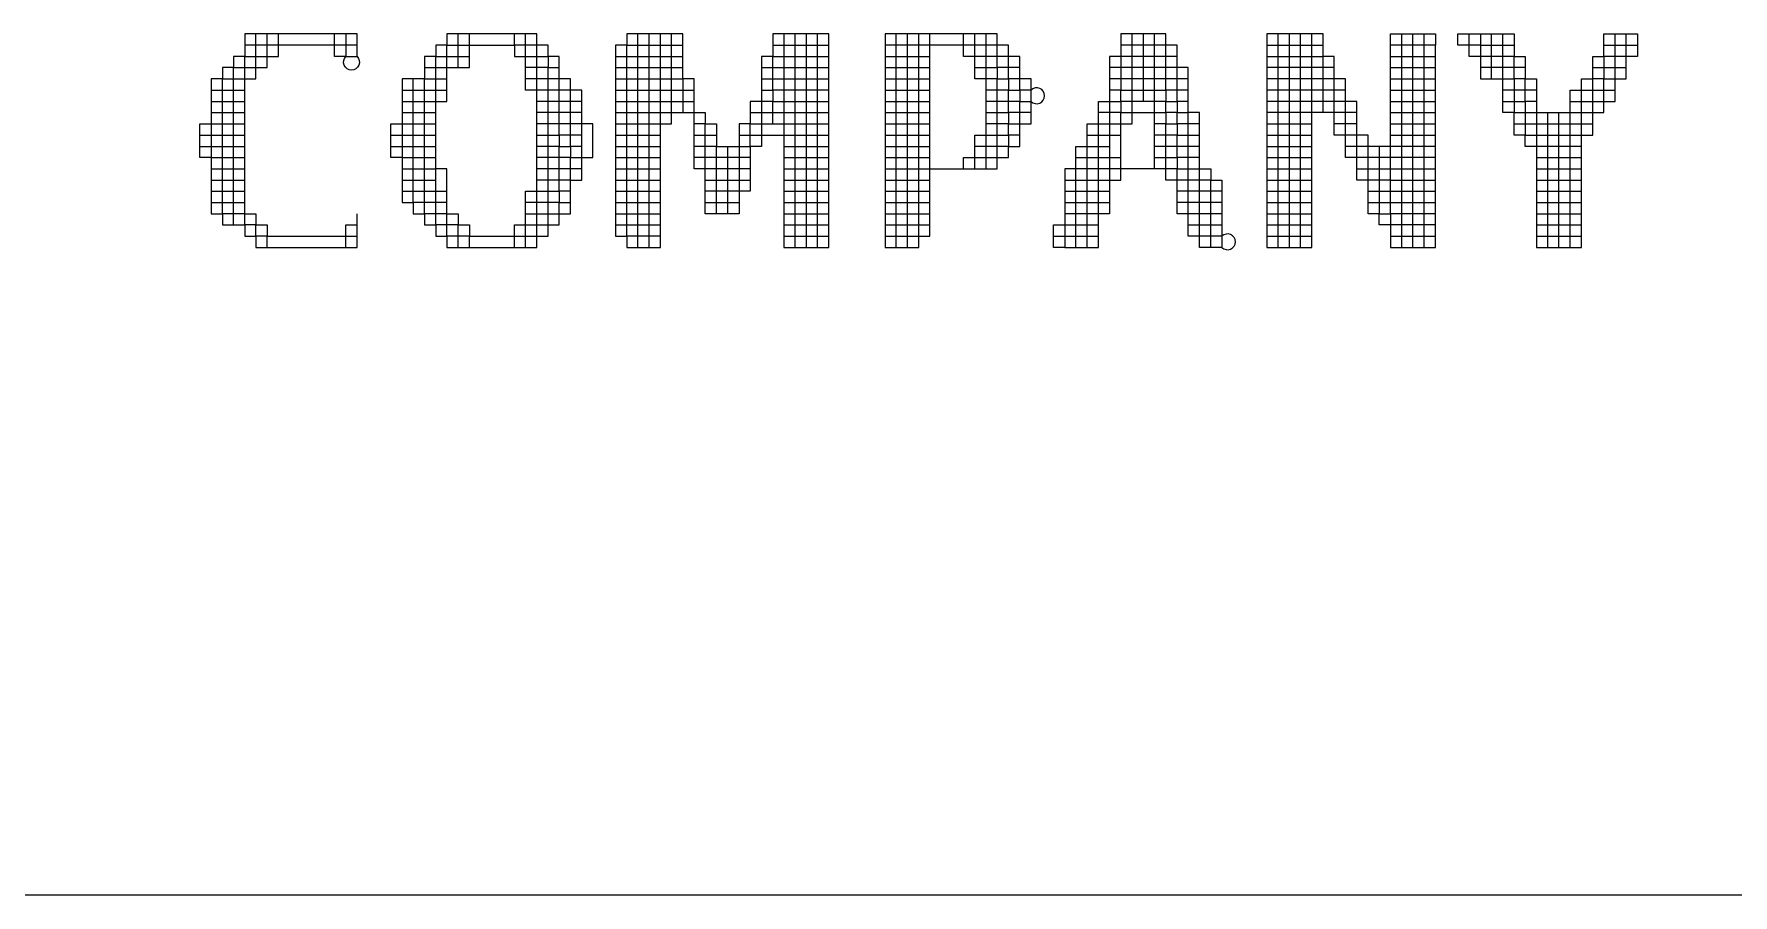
# Model space of a CAD drawing. Header units: millimetres. Extents: x 0 to 841, y 0 to 594.
# Drawn here: x 759.83 to 778.54, y 99.77 to 109.25 of the extents above; entities that cross this region are included whole.
import ezdxf
from ezdxf.enums import TextEntityAlignment as Align

# ---------------------------------------------------------------- set-up
doc = ezdxf.new("R2010")
doc.units = ezdxf.units.MM
doc.layers.add('GPDRAW', color=1, linetype='Continuous')
doc.layers.add('TEXT', color=255, linetype='Continuous')
doc.styles.add('ECL', font='', dxfattribs={"width": 0.7, "height": 3})
doc.styles.get('ECL').set_extended_font_data('FangSong_GB2312')

# ---------------------------------------------------------------- blocks, each defined once
blk = doc.blocks.new('*U21')
at = {"color": 251, "linetype": 'Continuous'}
for points in [[(-7.986, 1.9), (-7.986, 1.752), (-7.986, 1.603), (-7.837, 1.603), (-7.837, 1.752), (-7.837, 1.9), (-9.322, 1.9), (-9.322, 1.752), (-9.322, 1.603), (-9.471, 1.603), (-9.471, 1.455), (-9.619, 1.455), (-9.619, 1.306), (-9.768, 1.306), (-9.768, 1.158), (-9.768, 1.009), (-9.768, 0.861), (-9.768, 0.712), (-9.768, 0.564), (-9.768, 0.415), (-9.768, 0.267), (-9.768, 0.118), (-9.768, -0.03), (-9.768, -0.179), (-9.768, -0.327), (-9.768, -0.476), (-9.619, -0.476), (-9.619, -0.624), (-9.471, -0.624), (-9.322, -0.624), (-9.322, -0.773), (-9.174, -0.773), (-9.174, -0.921), (-9.025, -0.921), (-8.877, -0.921), (-8.728, -0.921), (-8.58, -0.921), (-8.431, -0.921), (-8.283, -0.921), (-8.134, -0.921), (-7.986, -0.921), (-7.986, -0.773), (-7.837, -0.773)], [(-1.6, 1.158), (-1.749, 1.158), (-1.897, 1.158), (-2.046, 1.158), (-2.194, 1.158), (-2.343, 1.158), (-2.343, 1.009), (-2.491, 1.009), (-2.64, 1.009), (-2.64, 0.861), (-2.64, 0.712), (-2.788, 0.712), (-2.788, 0.564), (-2.788, 0.415), (-2.788, 0.267), (-2.788, 0.118), (-2.788, -0.03), (-2.788, -0.179), (-2.788, -0.327), (-2.788, -0.476), (-2.937, -0.476), (-3.085, -0.476), (-3.234, -0.476), (-3.234, -0.327), (-3.234, -0.179), (-3.234, -0.03), (-3.234, 0.118), (-3.382, 0.118), (-3.382, 0.267), (-3.382, 0.415), (-3.382, 0.564), (-3.382, 0.712), (-3.382, 0.861), (-3.382, 1.009), (-3.382, 1.158), (-3.382, 1.306), (-3.531, 1.306), (-3.531, 1.455), (-3.531, 1.603), (-3.531, 1.752), (-3.531, 1.9), (-4.273, 1.9), (-4.273, 1.752), (-4.422, 1.752), (-4.422, 1.603), (-4.422, 1.455), (-4.422, 1.306), (-4.422, 1.158), (-4.422, 1.009), (-4.422, 0.861), (-4.422, 0.712), (-4.422, 0.564), (-4.422, 0.415), (-4.422, 0.267), (-4.422, 0.118), (-4.422, -0.03), (-4.422, -0.179), (-4.422, -0.327), (-4.422, -0.476), (-4.422, -0.624), (-4.422, -0.773), (-4.273, -0.773), (-4.273, -0.921), (-4.125, -0.921), (-3.976, -0.921), (-3.828, -0.921), (-3.828, -0.773), (-3.828, -0.624), (-3.828, -0.476), (-3.828, -0.327), (-3.828, -0.179), (-3.828, -0.03), (-3.828, 0.118), (-3.828, 0.267), (-3.828, 0.415), (-3.828, 0.564), (-3.828, 0.712), (-3.828, 0.861), (-3.828, 1.009), (-3.828, 1.158), (-3.828, 1.306), (-3.828, 1.455), (-3.828, 1.603), (-3.828, 1.752), (-3.828, 1.9)], [(0.182, 0.118), (0.182, 0.267), (0.33, 0.267), (0.479, 0.267), (0.627, 0.267), (0.627, 0.415), (0.627, 0.564), (0.627, 0.712), (0.627, 0.861), (0.627, 1.009), (0.627, 1.158), (0.627, 1.306), (0.479, 1.306), (0.33, 1.306), (0.33, 1.455), (0.33, 1.603), (0.33, 1.752), (0.33, 1.9)], [(0.479, 0.118), (0.479, 0.267), (0.479, 0.415), (0.479, 0.564), (0.479, 0.712), (0.479, 0.861), (0.479, 1.009), (0.479, 1.158), (0.479, 1.306), (0.479, 1.455), (0.479, 1.603), (0.479, 1.752), (0.479, 1.9)], [(8.349, 0.415), (8.201, 0.415), (8.052, 0.415), (7.904, 0.415), (7.755, 0.415), (7.607, 0.415), (7.607, 0.564), (7.458, 0.564), (7.458, 0.712), (7.458, 0.861), (7.31, 0.861), (7.31, 1.009), (7.31, 1.158), (7.31, 1.306), (7.31, 1.455), (7.31, 1.603), (7.31, 1.752), (7.31, 1.9)], [(1.518, -0.921), (1.37, -0.921), (1.37, -0.773), (1.37, -0.624), (1.518, -0.624), (1.667, -0.624), (1.815, -0.624), (1.964, -0.624)]]:
    blk.add_lwpolyline(points, dxfattribs=at)
at = {"color": 159, "linetype": 'Continuous'}
for points in [[(-9.322, -0.476), (-9.471, -0.476), (-9.619, -0.476), (-9.619, -0.327), (-9.619, -0.179), (-9.619, -0.03), (-9.619, 0.118), (-9.619, 0.267), (-9.619, 0.415), (-9.619, 0.564), (-9.619, 0.712), (-9.619, 0.861), (-9.619, 1.009), (-9.619, 1.158), (-9.619, 1.306), (-9.471, 1.306), (-9.471, 1.455), (-9.322, 1.455), (-9.322, 1.603), (-9.174, 1.603), (-9.025, 1.603), (-9.025, 1.752), (-9.025, 1.9)], [(-2.343, 1.752), (-2.194, 1.752), (-2.046, 1.752), (-1.897, 1.752), (-1.749, 1.752), (-1.6, 1.752)]]:
    blk.add_lwpolyline(points, dxfattribs=at)
at = {"color": 157, "linetype": 'Continuous'}
for points in [[(-9.471, -0.624), (-9.471, -0.476), (-9.471, -0.327), (-9.471, -0.179), (-9.471, -0.03), (-9.471, 0.118), (-9.471, 0.267), (-9.471, 0.415), (-9.471, 0.564), (-9.471, 0.712), (-9.471, 0.861), (-9.471, 1.009), (-9.471, 1.158), (-9.471, 1.306), (-9.322, 1.306), (-9.174, 1.306), (-9.174, 1.455), (-9.025, 1.455), (-9.025, 1.603), (-8.877, 1.603), (-8.877, 1.752), (-8.877, 1.9)], [(-3.828, -0.773), (-3.976, -0.773), (-4.125, -0.773), (-4.273, -0.773), (-4.273, -0.624), (-4.273, -0.476), (-4.273, -0.327), (-4.273, -0.179), (-4.273, -0.03), (-4.273, 0.118), (-4.273, 0.267), (-4.273, 0.415), (-4.273, 0.564), (-4.273, 0.712), (-4.125, 0.712), (-3.976, 0.712), (-3.828, 0.712), (-3.679, 0.712), (-3.679, 0.861), (-3.679, 1.009), (-3.679, 1.158), (-3.679, 1.306), (-3.679, 1.455), (-3.679, 1.603), (-3.679, 1.752), (-3.679, 1.9)], [(4.785, 1.009), (4.785, 1.158), (4.785, 1.306), (4.785, 1.455), (4.785, 1.603), (4.785, 1.752), (4.785, 1.9)], [(3.152, 1.306), (3.003, 1.306), (3.003, 1.455), (2.855, 1.455), (2.855, 1.603), (2.706, 1.603), (2.558, 1.603), (2.409, 1.603), (2.261, 1.603), (2.261, 1.455), (2.112, 1.455)], [(-9.768, 0.712), (-9.619, 0.712), (-9.471, 0.712), (-9.322, 0.712)], [(-7.243, 0.861), (-7.095, 0.861), (-6.946, 0.861), (-6.798, 0.861)], [(-7.243, 0.712), (-7.095, 0.712), (-6.946, 0.712), (-6.798, 0.712)], [(-4.867, 0.415), (-5.016, 0.415), (-5.016, 0.564), (-5.164, 0.564), (-5.164, 0.712), (-5.313, 0.712), (-5.461, 0.712)], [(-0.858, 0.861), (-0.709, 0.861), (-0.561, 0.861), (-0.412, 0.861), (-0.264, 0.861)], [(3.449, -0.921), (3.449, -0.773), (3.3, -0.773), (3.3, -0.624), (3.3, -0.476), (3.3, -0.327), (3.3, -0.179), (3.3, -0.03), (3.3, 0.118), (3.3, 0.267), (3.3, 0.415), (3.3, 0.564), (3.3, 0.712), (3.3, 0.861), (3.152, 0.861)], [(-0.858, 0.564), (-0.709, 0.564), (-0.561, 0.564), (-0.412, 0.564), (-0.264, 0.564)], [(0.33, 0.118), (0.33, 0.267), (0.33, 0.415), (0.33, 0.564), (0.479, 0.564), (0.627, 0.564), (0.776, 0.564), (0.776, 0.415), (0.627, 0.415), (0.479, 0.415), (0.33, 0.415)], [(-9.768, 0.267), (-9.619, 0.267), (-9.471, 0.267), (-9.322, 0.267)], [(-7.243, 0.267), (-7.095, 0.267), (-6.946, 0.267), (-6.798, 0.267)], [(-4.867, 0.118), (-5.016, 0.118), (-5.016, 0.267), (-5.164, 0.267), (-5.164, 0.415), (-5.313, 0.415), (-5.461, 0.415)], [(-2.64, 0.267), (-2.788, 0.267), (-2.937, 0.267), (-3.085, 0.267), (-3.085, 0.415), (-3.234, 0.415), (-3.382, 0.415)], [(3.597, -0.179), (3.449, -0.179), (3.449, -0.03), (3.3, -0.03), (3.152, -0.03), (3.003, -0.03), (3.003, 0.118), (2.855, 0.118), (2.706, 0.118), (2.261, 0.118), (2.112, 0.118), (1.964, 0.118), (1.815, 0.118), (1.667, 0.118), (1.518, 0.118), (1.518, -0.03), (1.518, -0.179), (1.518, -0.327), (1.518, -0.476), (1.518, -0.624), (1.518, -0.773), (1.518, -0.921), (1.667, -0.921), (1.815, -0.921), (1.964, -0.921), (1.964, -0.773), (1.964, -0.624), (1.964, -0.476), (1.964, -0.327), (1.964, -0.179), (1.964, -0.03), (1.964, 0.118), (1.964, 0.267), (1.964, 0.415), (2.112, 0.415)], [(-9.768, 0.118), (-9.619, 0.118), (-9.471, 0.118), (-9.322, 0.118)], [(-7.243, 0.118), (-7.095, 0.118), (-6.946, 0.118), (-6.798, 0.118)], [(5.379, 0.118), (5.528, 0.118), (5.676, 0.118), (5.825, 0.118), (5.973, 0.118), (6.122, 0.118), (6.27, 0.118), (6.419, 0.118)], [(7.755, -0.476), (7.904, -0.476), (8.052, -0.476), (8.201, -0.476), (8.349, -0.476)], [(7.755, -0.624), (7.904, -0.624), (8.052, -0.624), (8.201, -0.624), (8.349, -0.624)]]:
    blk.add_lwpolyline(points, dxfattribs=at)
at = {"color": 165, "linetype": 'Continuous'}
for points in [[(-9.025, -0.921), (-9.025, -0.773), (-9.174, -0.773), (-9.174, -0.624), (-9.322, -0.624), (-9.322, -0.476), (-9.322, -0.327), (-9.322, -0.179), (-9.322, -0.03), (-9.322, 0.118), (-9.322, 0.267), (-9.322, 0.415), (-9.322, 0.564), (-9.322, 0.712), (-9.322, 0.861), (-9.322, 1.009), (-9.322, 1.158), (-9.322, 1.306), (-9.322, 1.455), (-9.174, 1.455), (-9.174, 1.603), (-9.174, 1.752), (-9.174, 1.9)], [(-6.501, 1.455), (-6.501, 1.603), (-6.501, 1.752), (-6.501, 1.9)], [(-2.194, 1.9), (-2.194, 1.752), (-2.194, 1.603), (-2.194, 1.455), (-2.194, 1.306), (-2.194, 1.158), (-2.194, 1.009), (-2.194, 0.861), (-2.194, 0.712), (-2.194, 0.564), (-2.194, 0.415), (-2.194, 0.267), (-2.194, 0.118), (-2.194, -0.03), (-2.194, -0.179), (-2.194, -0.327), (-2.194, -0.476), (-2.194, -0.624), (-2.194, -0.773), (-2.194, -0.921), (-2.046, -0.921), (-1.897, -0.921), (-1.749, -0.921), (-1.6, -0.921), (-1.6, -0.773), (-1.6, -0.624), (-1.6, -0.476), (-1.6, -0.327), (-1.6, -0.179), (-1.6, -0.03), (-1.6, 0.118), (-1.6, 0.267), (-1.6, 0.415), (-1.6, 0.564), (-1.6, 0.712), (-1.6, 0.861), (-1.6, 1.009), (-1.6, 1.158), (-1.6, 1.306), (-1.6, 1.455), (-1.6, 1.603), (-1.6, 1.752), (-1.6, 1.9), (-2.343, 1.9), (-2.343, 1.752), (-2.343, 1.603), (-2.491, 1.603), (-2.491, 1.455), (-2.491, 1.306), (-2.491, 1.158), (-2.491, 1.009), (-2.491, 0.861), (-2.491, 0.712), (-2.491, 0.564), (-2.491, 0.415), (-2.64, 0.415), (-2.64, 0.267), (-2.64, 0.118), (-2.64, -0.03), (-2.64, -0.179), (-2.788, -0.179), (-2.937, -0.179), (-3.085, -0.179), (-3.234, -0.179)], [(0.33, 1.455), (0.479, 1.455), (0.627, 1.455), (0.627, 1.306), (0.776, 1.306), (0.776, 1.158), (0.924, 1.158), (0.924, 1.009), (1.073, 1.009), (1.073, 1.158), (1.073, 1.306), (0.924, 1.306), (0.924, 1.455), (0.924, 1.603), (0.776, 1.603), (0.776, 1.752), (0.627, 1.752), (0.627, 1.9), (-0.858, 1.9), (-0.858, 1.752), (-0.858, 1.603), (-0.858, 1.455), (-0.858, 1.306), (-0.858, 1.158), (-0.858, 1.009), (-0.858, 0.861), (-0.858, 0.712), (-0.858, 0.564), (-0.858, 0.415), (-0.858, 0.267), (-0.858, 0.118), (-0.858, -0.03), (-0.858, -0.179), (-0.858, -0.327), (-0.858, -0.476), (-0.858, -0.624), (-0.858, -0.773), (-0.858, -0.921), (-0.709, -0.921), (-0.561, -0.921), (-0.412, -0.921), (-0.412, -0.773), (-0.264, -0.773), (-0.264, -0.624), (-0.264, -0.476), (-0.264, -0.327), (-0.264, -0.179), (-0.264, -0.03), (-0.264, 0.118), (-0.264, 0.267), (-0.264, 0.415), (-0.264, 0.564), (-0.264, 0.712), (-0.264, 0.861), (-0.264, 1.009), (-0.264, 1.158), (-0.264, 1.306), (-0.264, 1.455), (-0.264, 1.603), (-0.264, 1.752), (-0.264, 1.9)], [(6.419, -0.476), (6.27, -0.476), (6.122, -0.476), (5.973, -0.476), (5.825, -0.476), (5.825, -0.327), (5.825, -0.179), (5.825, -0.03), (5.676, -0.03), (5.528, -0.03), (5.528, 0.118), (5.528, 0.267), (5.379, 0.267), (5.231, 0.267), (5.231, 0.415), (5.231, 0.564), (5.231, 0.712), (5.231, 0.861), (5.231, 1.009), (5.231, 1.158), (5.231, 1.306), (5.082, 1.306), (5.082, 1.455), (4.934, 1.455), (4.934, 1.603), (4.934, 1.752), (4.934, 1.9), (4.191, 1.9), (4.191, 1.752), (4.191, 1.603), (4.191, 1.455), (4.191, 1.306), (4.191, 1.158), (4.191, 1.009), (4.191, 0.861), (4.191, 0.712), (4.191, 0.564), (4.191, 0.415), (4.191, 0.267), (4.191, 0.118), (4.191, -0.03), (4.191, -0.179), (4.191, -0.327), (4.191, -0.476), (4.191, -0.624), (4.191, -0.773), (4.191, -0.921), (4.34, -0.921), (4.488, -0.921), (4.637, -0.921), (4.785, -0.921), (4.785, -0.773), (4.785, -0.624), (4.785, -0.476), (4.785, -0.327), (4.785, -0.179), (4.785, -0.03), (4.785, 0.118), (4.785, 0.267), (4.785, 0.415), (4.785, 0.564), (4.785, 0.712), (4.785, 0.861), (4.785, 1.009)], [(7.013, 1.752), (6.864, 1.752), (6.716, 1.752), (6.716, 1.9), (7.458, 1.9), (7.458, 1.752), (7.458, 1.603), (7.607, 1.603), (7.607, 1.455), (7.607, 1.306), (7.755, 1.306), (7.755, 1.158), (7.755, 1.009), (7.755, 0.861), (7.755, 0.712), (7.755, 0.564), (7.755, 0.415), (7.755, 0.267), (7.755, 0.118), (7.755, -0.03), (7.755, -0.179), (7.755, -0.327), (7.755, -0.476), (7.755, -0.624), (7.755, -0.773), (7.755, -0.921), (7.904, -0.921), (8.052, -0.921), (8.201, -0.921), (8.349, -0.921), (8.349, -0.773), (8.349, -0.624), (8.349, -0.476), (8.349, -0.327), (8.349, -0.179), (8.349, -0.03), (8.349, 0.118), (8.349, 0.267), (8.349, 0.415), (8.349, 0.564), (8.349, 0.712), (8.349, 0.861), (8.349, 1.009), (8.349, 1.158), (8.498, 1.158), (8.498, 1.306), (8.498, 1.455), (8.646, 1.455), (8.646, 1.306), (8.795, 1.306), (8.943, 1.306), (8.943, 1.455), (8.943, 1.603), (8.943, 1.752), (8.943, 1.9)], [(4.934, 0.861), (4.934, 1.009), (4.785, 1.009), (4.637, 1.009), (4.488, 1.009), (4.34, 1.009), (4.191, 1.009)], [(-4.422, 0.712), (-4.273, 0.712), (-4.273, 0.861), (-4.125, 0.861), (-3.976, 0.861), (-3.828, 0.861), (-3.679, 0.861), (-3.531, 0.861), (-3.382, 0.861), (-3.234, 0.861), (-3.234, 0.712), (-3.085, 0.712), (-3.085, 0.564), (-3.085, 0.415), (-2.788, 0.415), (-2.64, 0.415), (-2.64, 0.564), (-2.491, 0.564), (-2.343, 0.564), (-2.194, 0.564), (-2.046, 0.564), (-1.897, 0.564), (-1.749, 0.564), (-1.6, 0.564)], [(-2.788, 0.564), (-2.64, 0.564), (-2.64, 0.712), (-2.491, 0.712), (-2.343, 0.712), (-2.343, 0.861), (-2.194, 0.861), (-2.046, 0.861), (-1.897, 0.861), (-1.749, 0.861), (-1.6, 0.861)], [(-3.382, 0.564), (-3.234, 0.564), (-3.085, 0.564)], [(6.419, 0.267), (6.27, 0.267), (6.122, 0.267), (5.973, 0.267), (5.825, 0.267), (5.676, 0.267), (5.528, 0.267), (5.528, 0.415), (5.379, 0.415), (5.231, 0.415)]]:
    blk.add_lwpolyline(points, dxfattribs=at)
at = {"color": 147, "linetype": 'Continuous'}
for points in [[(-7.837, 1.752), (-7.986, 1.752), (-8.134, 1.752), (-8.134, 1.9)], [(2.706, 0.118), (2.706, 0.267), (2.706, 0.415), (2.706, 0.564), (2.706, 0.712), (2.706, 0.861), (2.706, 1.009), (2.706, 1.158), (2.706, 1.306), (2.706, 1.455), (2.706, 1.603), (2.706, 1.752), (2.706, 1.9)], [(-9.916, 0.564), (-9.768, 0.564), (-9.619, 0.564), (-9.471, 0.564), (-9.322, 0.564)], [(-7.392, 0.564), (-7.243, 0.564), (-7.095, 0.564), (-6.946, 0.564), (-6.798, 0.564)], [(-9.916, 0.415), (-9.768, 0.415), (-9.619, 0.415), (-9.471, 0.415), (-9.322, 0.415)], [(-7.392, 0.415), (-7.243, 0.415), (-7.095, 0.415), (-6.946, 0.415), (-6.798, 0.415)], [(4.191, -0.773), (4.34, -0.773), (4.488, -0.773), (4.637, -0.773), (4.785, -0.773)]]:
    blk.add_lwpolyline(points, dxfattribs=at)
at = {"color": 175, "linetype": 'Continuous'}
for points in [[(-5.461, 0.564), (-5.313, 0.564), (-5.164, 0.564), (-5.164, 0.415), (-5.016, 0.415), (-5.016, 0.267), (-4.867, 0.267), (-4.867, 0.415), (-4.867, 0.564), (-4.867, 0.712), (-4.867, 0.861), (-4.867, 1.009), (-4.867, 1.158), (-5.016, 1.158), (-5.016, 1.306), (-5.164, 1.306), (-5.164, 1.455), (-5.164, 1.603), (-5.313, 1.603), (-5.313, 1.752), (-5.461, 1.752), (-5.461, 1.9), (-6.649, 1.9), (-6.649, 1.752), (-6.798, 1.752), (-6.798, 1.603), (-6.946, 1.603), (-6.946, 1.455), (-6.946, 1.306), (-7.243, 1.306), (-7.243, 1.158), (-7.243, 1.009), (-7.243, 0.861), (-7.243, 0.712), (-7.243, 0.564), (-7.243, 0.415), (-7.243, 0.267), (-7.243, 0.118), (-7.243, -0.03), (-7.243, -0.179), (-7.243, -0.327), (-7.095, -0.327), (-7.095, -0.476), (-6.946, -0.476), (-6.946, -0.624), (-6.798, -0.624), (-6.798, -0.773), (-6.649, -0.773), (-6.649, -0.921), (-6.501, -0.921), (-6.352, -0.921), (-6.204, -0.921), (-6.055, -0.921), (-5.907, -0.921), (-5.758, -0.921), (-5.61, -0.921), (-5.461, -0.921), (-5.461, -0.773), (-5.313, -0.773), (-5.313, -0.624), (-5.164, -0.624), (-5.164, -0.476), (-5.016, -0.476), (-5.016, -0.327), (-5.016, -0.179), (-5.016, -0.03), (-5.016, 0.118), (-5.164, 0.118), (-5.164, 0.267), (-5.313, 0.267), (-5.461, 0.267)], [(3.597, -0.921), (3.449, -0.921), (3.3, -0.921), (3.3, -0.773), (3.152, -0.773), (3.152, -0.624), (3.152, -0.476), (3.152, -0.327), (3.152, -0.179), (3.152, -0.03), (3.152, 0.118), (3.152, 0.267), (3.152, 0.415), (3.152, 0.564), (3.152, 0.712), (3.152, 0.861), (3.152, 1.009), (3.152, 1.158), (3.152, 1.306), (3.152, 1.455), (3.003, 1.455), (3.003, 1.603), (3.003, 1.752), (2.855, 1.752), (2.855, 1.9), (2.261, 1.9), (2.261, 1.752), (2.261, 1.603), (2.112, 1.603), (2.112, 1.455), (2.112, 1.306), (2.112, 1.158), (2.112, 1.009), (2.112, 0.861), (2.112, 0.712), (2.112, 0.564), (2.112, 0.415), (2.112, 0.267), (2.112, 0.118), (2.112, -0.03), (2.112, -0.179), (2.112, -0.327), (2.112, -0.476), (1.964, -0.476), (1.815, -0.476), (1.667, -0.476), (1.518, -0.476)], [(7.31, 1.009), (7.458, 1.009), (7.607, 1.009), (7.607, 0.861), (7.755, 0.861), (8.201, 0.861), (8.349, 0.861), (8.498, 0.861), (8.646, 0.861), (8.646, 1.009), (8.795, 1.009), (8.795, 1.158), (8.795, 1.306), (8.795, 1.455), (8.795, 1.603), (8.795, 1.752), (8.795, 1.9)], [(8.498, 1.455), (8.498, 1.603), (8.646, 1.603), (8.646, 1.752), (8.646, 1.9), (9.092, 1.9), (9.092, 1.752), (9.092, 1.603), (8.943, 1.603), (8.795, 1.603), (8.646, 1.603), (8.646, 1.455), (8.795, 1.455), (8.943, 1.455)], [(5.676, 0.415), (5.676, 0.267), (5.676, 0.118), (5.676, -0.03), (5.676, -0.179), (5.676, -0.327), (5.676, -0.476), (5.825, -0.476), (5.825, -0.624), (5.825, -0.773), (5.825, -0.921), (5.973, -0.921), (6.122, -0.921), (6.27, -0.921), (6.419, -0.921), (6.419, -0.773), (6.419, -0.624), (6.419, -0.476), (6.419, -0.327), (6.419, -0.179), (6.419, -0.03), (6.419, 0.118), (6.419, 0.267), (6.419, 0.415), (6.419, 0.564), (6.419, 0.712), (6.419, 0.861), (6.419, 1.009), (6.419, 1.158), (6.419, 1.306), (6.419, 1.455), (6.419, 1.603), (6.419, 1.752), (6.27, 1.752), (6.122, 1.752), (5.973, 1.752), (5.825, 1.752)], [(-7.243, 1.009), (-7.095, 1.009), (-6.946, 1.009), (-6.798, 1.009), (-6.798, 1.158), (-6.649, 1.158)], [(5.379, 0.861), (5.231, 0.861), (5.082, 0.861), (5.082, 1.009), (4.934, 1.009), (4.934, 1.158), (4.785, 1.158), (4.637, 1.158), (4.488, 1.158), (4.34, 1.158), (4.191, 1.158)], [(8.201, -0.921), (8.201, -0.773), (8.201, -0.624), (8.201, -0.476), (8.201, -0.327), (8.201, -0.179), (8.201, -0.03), (8.201, 0.118), (8.201, 0.267), (8.201, 0.415), (8.201, 0.564), (8.201, 0.712), (8.201, 0.861), (8.201, 1.009), (8.201, 1.158), (8.349, 1.158), (8.349, 1.306), (8.498, 1.306)], [(-2.343, 0.712), (-2.194, 0.712), (-2.046, 0.712), (-1.897, 0.712), (-1.749, 0.712), (-1.6, 0.712)], [(1.815, 0.564), (1.964, 0.564), (1.964, 0.712), (2.112, 0.712), (2.261, 0.712), (2.409, 0.712), (2.409, 0.861), (2.558, 0.861), (2.706, 0.861), (2.855, 0.861), (2.855, 0.712), (3.003, 0.712), (3.003, 0.564), (3.152, 0.564), (3.3, 0.564)], [(4.191, 0.564), (4.34, 0.564), (4.488, 0.564), (4.637, 0.564), (4.785, 0.564)], [(1.667, 0.267), (1.815, 0.267), (1.964, 0.267), (2.112, 0.267), (2.261, 0.267)], [(4.191, 0.415), (4.34, 0.415), (4.488, 0.415), (4.637, 0.415), (4.785, 0.415)], [(4.191, 0.267), (4.34, 0.267), (4.488, 0.267), (4.637, 0.267), (4.785, 0.267)], [(4.191, 0.118), (4.34, 0.118), (4.488, 0.118), (4.637, 0.118), (4.785, 0.118)], [(-7.243, -0.179), (-7.095, -0.179), (-6.946, -0.179), (-6.798, -0.179), (-6.649, -0.179)], [(4.191, -0.03), (4.34, -0.03), (4.488, -0.03), (4.637, -0.03), (4.785, -0.03)], [(4.191, -0.179), (4.34, -0.179), (4.488, -0.179), (4.637, -0.179), (4.785, -0.179)], [(7.755, -0.179), (7.904, -0.179), (8.052, -0.179), (8.201, -0.179), (8.349, -0.179)], [(4.191, -0.327), (4.34, -0.327), (4.488, -0.327), (4.637, -0.327), (4.785, -0.327)], [(7.755, -0.327), (7.904, -0.327), (8.052, -0.327), (8.201, -0.327), (8.349, -0.327)], [(4.191, -0.476), (4.34, -0.476), (4.488, -0.476), (4.637, -0.476), (4.785, -0.476)], [(4.191, -0.624), (4.34, -0.624), (4.488, -0.624), (4.637, -0.624), (4.785, -0.624)]]:
    blk.add_lwpolyline(points, dxfattribs=at)
at = {"color": 167, "linetype": 'Continuous'}
for points in [[(-6.352, -0.921), (-6.352, -0.773), (-6.501, -0.773), (-6.501, -0.624), (-6.649, -0.624), (-6.798, -0.624), (-6.798, -0.476), (-6.946, -0.476), (-6.946, -0.327), (-6.946, -0.179), (-6.946, -0.03), (-6.946, 0.118), (-6.946, 0.267), (-6.946, 0.415), (-6.946, 0.564), (-6.946, 0.712), (-6.946, 0.861), (-6.946, 1.009), (-6.946, 1.158), (-6.798, 1.158), (-6.798, 1.306), (-6.649, 1.306), (-6.649, 1.455), (-6.501, 1.455), (-6.352, 1.455), (-6.352, 1.603), (-6.352, 1.752), (-6.352, 1.9)], [(0.924, 1.455), (0.776, 1.455), (0.776, 1.603), (0.627, 1.603), (0.627, 1.752), (0.479, 1.752), (0.33, 1.752), (0.182, 1.752), (0.182, 1.9)], [(2.558, 1.009), (2.558, 1.158), (2.558, 1.306), (2.558, 1.455), (2.558, 1.603), (2.558, 1.752), (2.558, 1.9)], [(7.013, 1.9), (7.013, 1.752), (7.013, 1.603), (7.013, 1.455), (7.013, 1.306), (7.161, 1.306), (7.31, 1.306), (7.458, 1.306), (7.458, 1.158), (7.458, 1.009), (7.458, 0.861), (7.607, 0.861), (7.607, 0.712), (7.607, 0.564), (7.755, 0.564), (7.904, 0.564), (8.052, 0.564), (8.201, 0.564), (8.349, 0.564), (8.498, 0.564), (8.498, 0.712), (8.498, 0.861), (8.498, 1.009), (8.646, 1.009), (8.646, 1.158), (8.646, 1.306), (8.498, 1.306)], [(-7.243, 1.158), (-7.095, 1.158), (-6.946, 1.158), (-6.946, 1.306), (-6.798, 1.306), (-6.798, 1.455), (-6.649, 1.455), (-6.649, 1.603), (-6.501, 1.603), (-6.352, 1.603)], [(-6.946, 1.455), (-6.798, 1.455), (-6.798, 1.603), (-6.649, 1.603), (-6.649, 1.752), (-6.501, 1.752), (-6.352, 1.752), (-6.204, 1.752), (-6.055, 1.752), (-5.907, 1.752), (-5.758, 1.752), (-5.758, 1.603), (-5.61, 1.603), (-5.461, 1.603), (-5.313, 1.603), (-5.313, 1.455), (-5.164, 1.455)], [(-2.491, 1.455), (-2.343, 1.455), (-2.343, 1.603), (-2.194, 1.603), (-2.046, 1.603), (-1.897, 1.603), (-1.749, 1.603), (-1.6, 1.603)], [(-0.858, 1.455), (-0.709, 1.455), (-0.561, 1.455), (-0.412, 1.455), (-0.264, 1.455)], [(5.231, 1.158), (5.082, 1.158), (5.082, 1.306), (4.934, 1.306), (4.934, 1.455), (4.785, 1.455), (4.637, 1.455), (4.488, 1.455), (4.34, 1.455), (4.191, 1.455)], [(-9.768, 1.158), (-9.619, 1.158), (-9.471, 1.158), (-9.322, 1.158)], [(-4.422, 1.158), (-4.273, 1.158), (-4.273, 1.306), (-4.125, 1.306), (-3.976, 1.306), (-3.828, 1.306), (-3.679, 1.306), (-3.531, 1.306), (-3.531, 1.158), (-3.382, 1.158)], [(-4.422, 1.009), (-4.273, 1.009), (-4.273, 1.158), (-4.125, 1.158), (-3.976, 1.158), (-3.828, 1.158), (-3.679, 1.158), (-3.531, 1.158), (-3.531, 1.009), (-3.382, 1.009)], [(-0.858, 1.306), (-0.709, 1.306), (-0.561, 1.306), (-0.412, 1.306), (-0.264, 1.306)], [(-0.858, 1.158), (-0.709, 1.158), (-0.561, 1.158), (-0.412, 1.158), (-0.264, 1.158)], [(1.073, 0.861), (0.924, 0.861), (0.924, 1.009), (0.776, 1.009), (0.776, 1.158), (0.627, 1.158), (0.479, 1.158)], [(8.201, 1.009), (8.349, 1.009), (8.498, 1.009), (8.498, 1.158), (8.646, 1.158), (8.795, 1.158)], [(-9.768, 1.009), (-9.619, 1.009), (-9.471, 1.009), (-9.322, 1.009)], [(-4.867, 0.712), (-5.016, 0.712), (-5.016, 0.861), (-5.164, 0.861), (-5.164, 1.009), (-5.313, 1.009), (-5.461, 1.009)], [(-2.64, 0.861), (-2.491, 0.861), (-2.343, 0.861), (-2.343, 1.009), (-2.194, 1.009), (-2.046, 1.009), (-1.897, 1.009), (-1.749, 1.009), (-1.6, 1.009)], [(-0.858, 1.009), (-0.709, 1.009), (-0.561, 1.009), (-0.412, 1.009), (-0.264, 1.009)], [(0.479, 0.861), (0.627, 0.861), (0.776, 0.861), (0.776, 0.712), (0.924, 0.712), (0.924, 0.861), (0.776, 0.861), (0.776, 1.009), (0.627, 1.009), (0.479, 1.009)], [(-9.768, 0.861), (-9.619, 0.861), (-9.471, 0.861), (-9.322, 0.861)], [(-4.867, 0.564), (-5.016, 0.564), (-5.016, 0.712), (-5.164, 0.712), (-5.164, 0.861), (-5.313, 0.861), (-5.461, 0.861)], [(-0.858, 0.712), (-0.709, 0.712), (-0.561, 0.712), (-0.412, 0.712), (-0.264, 0.712)], [(0.924, 0.564), (0.776, 0.564), (0.776, 0.712), (0.627, 0.712), (0.479, 0.712)], [(-0.858, 0.415), (-0.709, 0.415), (-0.561, 0.415), (-0.412, 0.415), (-0.264, 0.415)], [(-0.858, 0.267), (-0.709, 0.267), (-0.561, 0.267), (-0.412, 0.267), (-0.264, 0.267)], [(-5.016, -0.03), (-5.164, -0.03), (-5.164, 0.118), (-5.313, 0.118), (-5.461, 0.118)], [(-9.768, -0.03), (-9.619, -0.03), (-9.471, -0.03), (-9.322, -0.03)], [(-9.768, -0.179), (-9.619, -0.179), (-9.471, -0.179), (-9.322, -0.179)], [(-7.243, -0.03), (-7.095, -0.03), (-6.946, -0.03), (-6.798, -0.03)], [(-0.858, -0.03), (-0.709, -0.03), (-0.561, -0.03), (-0.412, -0.03), (-0.264, -0.03)], [(-0.858, -0.179), (-0.709, -0.179), (-0.561, -0.179), (-0.412, -0.179), (-0.264, -0.179)], [(1.518, -0.179), (1.667, -0.179), (1.815, -0.179), (1.964, -0.179), (2.112, -0.179)], [(3.597, -0.327), (3.449, -0.327), (3.449, -0.179), (3.3, -0.179), (3.152, -0.179), (3.003, -0.179)], [(-9.768, -0.327), (-9.619, -0.327), (-9.471, -0.327), (-9.322, -0.327)], [(-0.858, -0.327), (-0.709, -0.327), (-0.561, -0.327), (-0.412, -0.327), (-0.264, -0.327)], [(-0.858, -0.476), (-0.709, -0.476), (-0.561, -0.476), (-0.412, -0.476), (-0.264, -0.476)], [(-0.858, -0.624), (-0.709, -0.624), (-0.561, -0.624), (-0.412, -0.624), (-0.264, -0.624)], [(3.152, -0.624), (3.3, -0.624), (3.449, -0.624), (3.597, -0.624)], [(7.755, -0.773), (7.904, -0.773), (8.052, -0.773), (8.201, -0.773), (8.349, -0.773)]]:
    blk.add_lwpolyline(points, dxfattribs=at)
at = {"color": 252, "linetype": 'Continuous'}
for points in [[(-6.649, -0.476), (-6.501, -0.476), (-6.501, -0.624), (-6.352, -0.624), (-6.352, -0.773), (-5.758, -0.773), (-5.61, -0.773), (-5.461, -0.773), (-5.461, -0.624), (-5.461, -0.476), (-5.461, -0.327), (-5.461, -0.179), (-5.461, -0.03), (-5.461, 0.118), (-5.461, 0.267), (-5.461, 0.415), (-5.461, 0.564), (-5.461, 0.712), (-5.461, 0.861), (-5.461, 1.009), (-5.461, 1.158), (-5.61, 1.158), (-5.61, 1.306), (-5.61, 1.455), (-5.61, 1.603), (-5.61, 1.752), (-5.61, 1.9)], [(-7.986, -0.921), (-7.837, -0.921), (-7.837, -0.773), (-7.837, -0.624), (-7.837, -0.476)]]:
    blk.add_lwpolyline(points, dxfattribs=at)
at = {"color": 197, "linetype": 'Continuous'}
for points in [[(-5.61, -0.921), (-5.61, -0.773), (-5.61, -0.624), (-5.461, -0.624), (-5.313, -0.624), (-5.313, -0.476), (-5.313, -0.327), (-5.313, -0.179), (-5.313, -0.03), (-5.313, 0.118), (-5.313, 0.267), (-5.313, 0.415), (-5.313, 0.564), (-5.313, 0.712), (-5.313, 0.861), (-5.313, 1.009), (-5.313, 1.158), (-5.461, 1.158), (-5.461, 1.306), (-5.461, 1.455), (-5.461, 1.603), (-5.461, 1.752), (-5.61, 1.752), (-5.758, 1.752), (-5.758, 1.9)], [(-4.125, -0.921), (-4.125, -0.773), (-4.125, -0.624), (-4.125, -0.476), (-4.125, -0.327), (-4.125, -0.179), (-4.125, -0.03), (-4.125, 0.118), (-4.125, 0.267), (-4.125, 0.415), (-4.125, 0.564), (-4.125, 0.712), (-4.125, 0.861), (-4.125, 1.009), (-4.125, 1.158), (-4.125, 1.306), (-4.125, 1.455), (-4.125, 1.603), (-4.125, 1.752), (-4.125, 1.9)], [(-4.422, 1.603), (-4.273, 1.603), (-4.273, 1.752), (-4.125, 1.752), (-3.976, 1.752), (-3.828, 1.752), (-3.679, 1.752), (-3.531, 1.752)], [(-4.422, 1.455), (-4.273, 1.455), (-4.273, 1.603), (-4.125, 1.603), (-3.976, 1.603), (-3.828, 1.603), (-3.679, 1.603), (-3.531, 1.603)], [(-4.422, 1.306), (-4.273, 1.306), (-4.273, 1.455), (-4.125, 1.455), (-3.976, 1.455), (-3.828, 1.455), (-3.679, 1.455), (-3.531, 1.455)], [(-4.422, 0.861), (-4.273, 0.861), (-4.273, 1.009), (-4.125, 1.009), (-3.976, 1.009), (-3.828, 1.009), (-3.679, 1.009), (-3.531, 1.009), (-3.531, 0.861)], [(3.3, 0.267), (3.152, 0.267), (3.003, 0.267), (3.003, 0.415), (2.855, 0.415), (2.706, 0.415)]]:
    blk.add_lwpolyline(points, dxfattribs=at)
at = {"color": 166, "linetype": 'Continuous'}
for points in [[(-3.976, -0.921), (-3.976, -0.773), (-3.976, -0.624), (-3.976, -0.476), (-3.976, -0.327), (-3.976, -0.179), (-3.976, -0.03), (-3.976, 0.118), (-3.976, 0.267), (-3.976, 0.415), (-3.976, 0.564), (-3.976, 0.712), (-3.976, 0.861), (-3.976, 1.009), (-3.976, 1.158), (-3.976, 1.306), (-3.976, 1.455), (-3.976, 1.603), (-3.976, 1.752), (-3.976, 1.9)], [(-1.897, -0.921), (-1.897, -0.773), (-1.897, -0.624), (-1.897, -0.476), (-1.897, -0.327), (-1.897, -0.179), (-1.897, -0.03), (-1.897, 0.118), (-1.897, 0.267), (-1.897, 0.415), (-1.897, 0.564), (-1.897, 0.712), (-1.897, 0.861), (-1.897, 1.009), (-1.897, 1.158), (-1.897, 1.306), (-1.897, 1.455), (-1.897, 1.603), (-1.897, 1.752), (-1.897, 1.9)], [(-1.749, -0.921), (-1.749, -0.773), (-1.749, -0.624), (-1.749, -0.476), (-1.749, -0.327), (-1.749, -0.179), (-1.749, -0.03), (-1.749, 0.118), (-1.749, 0.267), (-1.749, 0.415), (-1.749, 0.564), (-1.749, 0.712), (-1.749, 0.861), (-1.749, 1.009), (-1.749, 1.158), (-1.749, 1.306), (-1.749, 1.455), (-1.749, 1.603), (-1.749, 1.752), (-1.749, 1.9)], [(-0.561, -0.921), (-0.561, -0.773), (-0.561, -0.624), (-0.561, -0.476), (-0.561, -0.327), (-0.561, -0.179), (-0.561, -0.03), (-0.561, 0.118), (-0.561, 0.267), (-0.561, 0.415), (-0.561, 0.564), (-0.561, 0.712), (-0.561, 0.861), (-0.561, 1.009), (-0.561, 1.158), (-0.561, 1.306), (-0.561, 1.455), (-0.561, 1.603), (-0.561, 1.752), (-0.561, 1.9)], [(6.27, -0.921), (6.27, -0.773), (6.27, -0.624), (6.27, -0.476), (6.27, -0.327), (6.27, -0.179), (6.27, -0.03), (6.27, 0.118), (6.27, 0.267), (6.27, 0.415), (6.27, 0.564), (6.27, 0.712), (6.27, 0.861), (6.27, 1.009), (6.27, 1.158), (6.27, 1.306), (6.27, 1.455), (6.27, 1.603), (6.27, 1.752), (6.27, 1.9)]]:
    blk.add_lwpolyline(points, dxfattribs=at)
at = {"color": 177, "linetype": 'Continuous'}
for points in [[(-2.046, -0.921), (-2.046, -0.773), (-2.046, -0.624), (-2.046, -0.476), (-2.046, -0.327), (-2.046, -0.179), (-2.046, -0.03), (-2.046, 0.118), (-2.046, 0.267), (-2.046, 0.415), (-2.046, 0.564), (-2.046, 0.712), (-2.046, 0.861), (-2.046, 1.009), (-2.046, 1.158), (-2.046, 1.306), (-2.046, 1.455), (-2.046, 1.603), (-2.046, 1.752), (-2.046, 1.9)], [(1.815, -0.921), (1.815, -0.773), (1.815, -0.624), (1.815, -0.476), (1.815, -0.327), (1.815, -0.179), (1.815, -0.03), (1.815, 0.118), (1.815, 0.267), (1.815, 0.415), (1.964, 0.415), (1.964, 0.564), (2.112, 0.564), (2.261, 0.564), (2.261, 0.712), (2.261, 0.861), (2.409, 0.861), (2.409, 1.009), (2.409, 1.158), (2.409, 1.306), (2.409, 1.455), (2.409, 1.603), (2.409, 1.752), (2.409, 1.9)], [(4.488, -0.921), (4.488, -0.773), (4.488, -0.624), (4.488, -0.476), (4.488, -0.327), (4.488, -0.179), (4.488, -0.03), (4.488, 0.118), (4.488, 0.267), (4.488, 0.415), (4.488, 0.564), (4.488, 0.712), (4.488, 0.861), (4.488, 1.009), (4.488, 1.158), (4.488, 1.306), (4.488, 1.455), (4.488, 1.603), (4.488, 1.752), (4.488, 1.9)], [(6.122, -0.921), (6.122, -0.773), (6.122, -0.624), (6.122, -0.476), (6.122, -0.327), (6.122, -0.179), (6.122, -0.03), (6.122, 0.118), (6.122, 0.267), (6.122, 0.415), (6.122, 0.564), (6.122, 0.712), (6.122, 0.861), (6.122, 1.009), (6.122, 1.158), (6.122, 1.306), (6.122, 1.455), (6.122, 1.603), (6.122, 1.752), (6.122, 1.9)], [(1.073, 1.158), (0.924, 1.158), (0.924, 1.306), (0.776, 1.306), (0.776, 1.455), (0.627, 1.455), (0.627, 1.603), (0.479, 1.603), (0.33, 1.603), (0.182, 1.603), (0.182, 1.752), (0.033, 1.752), (-0.115, 1.752), (-0.264, 1.752), (-0.412, 1.752), (-0.561, 1.752), (-0.709, 1.752), (-0.858, 1.752)], [(-0.858, 1.603), (-0.709, 1.603), (-0.561, 1.603), (-0.412, 1.603), (-0.264, 1.603)], [(3.003, 1.603), (2.855, 1.603), (2.855, 1.752), (2.706, 1.752), (2.558, 1.752), (2.409, 1.752), (2.261, 1.752)], [(4.191, 1.752), (4.34, 1.752), (4.488, 1.752), (4.637, 1.752), (4.785, 1.752), (4.934, 1.752)], [(4.191, 1.603), (4.34, 1.603), (4.488, 1.603), (4.637, 1.603), (4.785, 1.603), (4.934, 1.603)], [(7.013, 1.752), (7.161, 1.752), (7.31, 1.752), (7.458, 1.752)], [(8.646, 1.752), (8.795, 1.752), (8.943, 1.752), (9.092, 1.752)], [(-4.867, 1.009), (-5.016, 1.009), (-5.016, 1.158), (-5.164, 1.158), (-5.164, 1.306), (-5.313, 1.306), (-5.313, 1.455), (-5.461, 1.455), (-5.61, 1.455)], [(-2.491, 1.306), (-2.343, 1.306), (-2.343, 1.455), (-2.194, 1.455), (-2.046, 1.455), (-1.897, 1.455), (-1.749, 1.455), (-1.6, 1.455)], [(3.152, 1.158), (3.003, 1.158), (3.003, 1.306), (2.855, 1.306), (2.855, 1.455), (2.706, 1.455), (2.558, 1.455), (2.409, 1.455), (2.261, 1.455), (2.261, 1.306), (2.112, 1.306)], [(7.755, 1.158), (7.607, 1.158), (7.607, 1.306), (7.458, 1.306), (7.458, 1.455), (7.31, 1.455), (7.161, 1.455), (7.013, 1.455)], [(-4.867, 0.861), (-5.016, 0.861), (-5.016, 1.009), (-5.164, 1.009), (-5.164, 1.158), (-5.313, 1.158), (-5.313, 1.306), (-5.461, 1.306), (-5.61, 1.306)], [(5.231, 1.009), (5.082, 1.009), (5.082, 1.158), (4.934, 1.158), (4.934, 1.306), (4.785, 1.306), (4.637, 1.306), (4.488, 1.306), (4.34, 1.306), (4.191, 1.306)], [(3.3, 0.712), (3.152, 0.712), (3.003, 0.712), (3.003, 0.861), (2.855, 0.861), (2.855, 1.009), (2.706, 1.009), (2.558, 1.009), (2.409, 1.009), (2.261, 1.009), (2.261, 0.861), (2.112, 0.861), (1.964, 0.861)], [(-3.085, -0.476), (-3.085, -0.327), (-3.085, -0.179), (-3.085, -0.03), (-3.085, 0.118), (-3.234, 0.118), (-3.234, 0.267), (-3.234, 0.415), (-3.234, 0.564), (-3.234, 0.712), (-3.382, 0.712)], [(7.458, 0.712), (7.607, 0.712), (7.755, 0.712), (7.904, 0.712), (8.052, 0.712), (8.201, 0.712), (8.349, 0.712), (8.498, 0.712)], [(7.904, -0.921), (7.904, -0.773), (7.904, -0.624), (7.904, -0.476), (7.904, -0.327), (7.904, -0.179), (7.904, -0.03), (7.904, 0.118), (7.904, 0.267), (7.904, 0.415), (7.904, 0.564), (7.904, 0.712), (7.904, 0.861)], [(-2.937, -0.476), (-2.937, -0.327), (-2.937, -0.179), (-2.937, -0.03), (-2.937, 0.118), (-2.937, 0.267), (-2.937, 0.415)], [(-2.194, 0.415), (-2.046, 0.415), (-1.897, 0.415), (-1.749, 0.415), (-1.6, 0.415)], [(-2.194, 0.267), (-2.046, 0.267), (-1.897, 0.267), (-1.749, 0.267), (-1.6, 0.267)], [(7.755, 0.267), (7.904, 0.267), (8.052, 0.267), (8.201, 0.267), (8.349, 0.267)], [(-2.194, 0.118), (-2.046, 0.118), (-1.897, 0.118), (-1.749, 0.118), (-1.6, 0.118)], [(-3.234, -0.03), (-3.085, -0.03), (-2.937, -0.03), (-2.788, -0.03), (-2.64, -0.03)], [(-2.194, -0.03), (-2.046, -0.03), (-1.897, -0.03), (-1.749, -0.03), (-1.6, -0.03)], [(-2.194, -0.179), (-2.046, -0.179), (-1.897, -0.179), (-1.749, -0.179), (-1.6, -0.179)], [(5.528, -0.179), (5.676, -0.179), (5.825, -0.179), (5.973, -0.179), (6.122, -0.179), (6.27, -0.179), (6.419, -0.179)], [(5.825, -0.03), (5.973, -0.03), (6.122, -0.03), (6.27, -0.03), (6.419, -0.03)], [(-5.61, -0.476), (-5.461, -0.476), (-5.313, -0.476), (-5.164, -0.476), (-5.164, -0.327), (-5.313, -0.327), (-5.461, -0.327), (-5.61, -0.327)], [(-2.194, -0.327), (-2.046, -0.327), (-1.897, -0.327), (-1.749, -0.327), (-1.6, -0.327)], [(1.518, -0.327), (1.667, -0.327), (1.815, -0.327), (1.964, -0.327), (2.112, -0.327)], [(3.597, -0.476), (3.449, -0.476), (3.449, -0.327), (3.3, -0.327), (3.152, -0.327), (3.003, -0.327)], [(5.528, -0.327), (5.676, -0.327), (5.825, -0.327), (5.973, -0.327), (6.122, -0.327), (6.27, -0.327), (6.419, -0.327)], [(-2.194, -0.476), (-2.046, -0.476), (-1.897, -0.476), (-1.749, -0.476), (-1.6, -0.476)], [(-2.194, -0.624), (-2.046, -0.624), (-1.897, -0.624), (-1.749, -0.624), (-1.6, -0.624)], [(-2.194, -0.773), (-2.046, -0.773), (-1.897, -0.773), (-1.749, -0.773), (-1.6, -0.773)], [(1.37, -0.773), (1.518, -0.773), (1.667, -0.773), (1.815, -0.773), (1.964, -0.773)], [(5.825, -0.773), (5.973, -0.773), (6.122, -0.773), (6.27, -0.773), (6.419, -0.773)]]:
    blk.add_lwpolyline(points, dxfattribs=at)
at = {"color": 156, "linetype": 'Continuous'}
for points in [[(-0.858, -0.773), (-0.709, -0.773), (-0.561, -0.773), (-0.412, -0.773), (-0.412, -0.624), (-0.412, -0.476), (-0.412, -0.327), (-0.412, -0.179), (-0.412, -0.03), (-0.412, 0.118), (-0.412, 0.267), (-0.412, 0.415), (-0.412, 0.564), (-0.412, 0.712), (-0.412, 0.861), (-0.412, 1.009), (-0.412, 1.158), (-0.412, 1.306), (-0.412, 1.455), (-0.412, 1.603), (-0.412, 1.752), (-0.412, 1.9)], [(-2.491, 1.158), (-2.343, 1.158), (-2.343, 1.306), (-2.194, 1.306), (-2.046, 1.306), (-1.897, 1.306), (-1.749, 1.306), (-1.6, 1.306)], [(3.152, 1.009), (3.003, 1.009), (3.003, 1.158), (2.855, 1.158), (2.855, 1.306), (2.706, 1.306), (2.558, 1.306), (2.409, 1.306), (2.261, 1.306), (2.261, 1.158), (2.112, 1.158)], [(7.755, 1.009), (7.607, 1.009), (7.607, 1.158), (7.458, 1.158), (7.31, 1.158)], [(-2.64, 0.118), (-2.788, 0.118), (-2.937, 0.118), (-3.085, 0.118), (-3.085, 0.267), (-3.234, 0.267), (-3.382, 0.267)]]:
    blk.add_lwpolyline(points, dxfattribs=at)
at = {"color": 158, "linetype": 'Continuous'}
blk.add_lwpolyline([(-0.709, -0.921), (-0.709, -0.773), (-0.709, -0.624), (-0.709, -0.476), (-0.709, -0.327), (-0.709, -0.179), (-0.709, -0.03), (-0.709, 0.118), (-0.709, 0.267), (-0.709, 0.415), (-0.709, 0.564), (-0.709, 0.712), (-0.709, 0.861), (-0.709, 1.009), (-0.709, 1.158), (-0.709, 1.306), (-0.709, 1.455), (-0.709, 1.603), (-0.709, 1.752), (-0.709, 1.9)], dxfattribs=at)
at = {"color": 207, "linetype": 'Continuous'}
for points in [[(4.34, -0.921), (4.34, -0.773), (4.34, -0.624), (4.34, -0.476), (4.34, -0.327), (4.34, -0.179), (4.34, -0.03), (4.34, 0.118), (4.34, 0.267), (4.34, 0.415), (4.34, 0.564), (4.34, 0.712), (4.34, 0.861), (4.34, 1.009), (4.34, 1.158), (4.34, 1.306), (4.34, 1.455), (4.34, 1.603), (4.34, 1.752), (4.34, 1.9)], [(-4.422, 0.564), (-4.273, 0.564), (-4.125, 0.564), (-3.976, 0.564), (-3.828, 0.564)], [(-4.422, 0.415), (-4.273, 0.415), (-4.125, 0.415), (-3.976, 0.415), (-3.828, 0.415)], [(-4.422, -0.03), (-4.273, -0.03), (-4.125, -0.03), (-3.976, -0.03), (-3.828, -0.03)], [(-4.422, -0.179), (-4.273, -0.179), (-4.125, -0.179), (-3.976, -0.179), (-3.828, -0.179)], [(-4.422, -0.327), (-4.273, -0.327), (-4.125, -0.327), (-3.976, -0.327), (-3.828, -0.327)], [(-4.422, -0.476), (-4.273, -0.476), (-4.125, -0.476), (-3.976, -0.476), (-3.828, -0.476)], [(-4.422, -0.624), (-4.273, -0.624), (-4.125, -0.624), (-3.976, -0.624), (-3.828, -0.624)]]:
    blk.add_lwpolyline(points, dxfattribs=at)
at = {"color": 154, "linetype": 'Continuous'}
for points in [[(4.637, -0.921), (4.637, -0.773), (4.637, -0.624), (4.637, -0.476), (4.637, -0.327), (4.637, -0.179), (4.637, -0.03), (4.637, 0.118), (4.637, 0.267), (4.637, 0.415), (4.637, 0.564), (4.637, 0.712), (4.637, 0.861), (4.637, 1.009), (4.637, 1.158), (4.637, 1.306), (4.637, 1.455), (4.637, 1.603), (4.637, 1.752), (4.637, 1.9)], [(7.755, 0.118), (7.904, 0.118), (8.052, 0.118), (8.201, 0.118), (8.349, 0.118)], [(7.755, -0.03), (7.904, -0.03), (8.052, -0.03), (8.201, -0.03), (8.349, -0.03)]]:
    blk.add_lwpolyline(points, dxfattribs=at)
at = {"color": 43, "linetype": 'Continuous'}
blk.add_lwpolyline([(5.825, -0.03), (5.825, 0.118), (5.825, 0.267), (5.825, 0.415), (5.825, 0.564), (5.825, 0.712), (5.825, 0.861), (5.825, 1.009), (5.825, 1.158), (5.825, 1.306), (5.825, 1.455), (5.825, 1.603), (5.825, 1.752), (5.825, 1.9), (6.419, 1.9), (6.419, 1.752)], dxfattribs=at)
at = {"color": 235, "linetype": 'Continuous'}
blk.add_lwpolyline([(5.973, -0.921), (5.973, -0.773), (5.973, -0.624), (5.973, -0.476), (5.973, -0.327), (5.973, -0.179), (5.973, -0.03), (5.973, 0.118), (5.973, 0.267), (5.973, 0.415), (5.973, 0.564), (5.973, 0.712), (5.973, 0.861), (5.973, 1.009), (5.973, 1.158), (5.973, 1.306), (5.973, 1.455), (5.973, 1.603), (5.973, 1.752), (5.973, 1.9)], dxfattribs=at)
at = {"color": 185, "linetype": 'Continuous'}
for points in [[(7.607, 1.455), (7.458, 1.455), (7.458, 1.603), (7.31, 1.603), (7.161, 1.603), (7.013, 1.603), (6.864, 1.603), (6.864, 1.752), (6.864, 1.9)], [(5.825, 1.603), (5.973, 1.603), (6.122, 1.603), (6.27, 1.603), (6.419, 1.603)], [(5.825, 1.455), (5.973, 1.455), (6.122, 1.455), (6.27, 1.455), (6.419, 1.455)], [(5.825, 1.158), (5.973, 1.158), (6.122, 1.158), (6.27, 1.158), (6.419, 1.158)], [(6.419, -0.624), (6.27, -0.624), (6.122, -0.624), (5.973, -0.624), (5.825, -0.624), (5.676, -0.624), (5.676, -0.476), (5.528, -0.476), (5.528, -0.327), (5.528, -0.179), (5.528, -0.03), (5.379, -0.03), (5.379, 0.118), (5.379, 0.267), (5.379, 0.415), (5.379, 0.564), (5.379, 0.712), (5.379, 0.861), (5.379, 1.009), (5.231, 1.009)], [(5.825, 1.009), (5.973, 1.009), (6.122, 1.009), (6.27, 1.009), (6.419, 1.009)], [(5.379, 0.712), (5.231, 0.712), (5.082, 0.712), (5.082, 0.861), (4.934, 0.861), (4.785, 0.861), (4.637, 0.861), (4.488, 0.861), (4.34, 0.861), (4.191, 0.861)], [(4.191, 0.712), (4.34, 0.712), (4.488, 0.712), (4.637, 0.712), (4.785, 0.712)], [(5.825, 0.861), (5.973, 0.861), (6.122, 0.861), (6.27, 0.861), (6.419, 0.861)], [(5.825, 0.712), (5.973, 0.712), (6.122, 0.712), (6.27, 0.712), (6.419, 0.712)], [(5.825, 0.564), (5.973, 0.564), (6.122, 0.564), (6.27, 0.564), (6.419, 0.564)], [(-5.758, -0.921), (-5.758, -0.773), (-5.758, -0.624), (-5.61, -0.624), (-5.61, -0.476), (-5.61, -0.327), (-5.61, -0.179), (-5.461, -0.179), (-5.313, -0.179), (-5.164, -0.179), (-5.164, -0.327), (-5.016, -0.327)]]:
    blk.add_lwpolyline(points, dxfattribs=at)
at = {"color": 187, "linetype": 'Continuous'}
for points in [[(7.161, 1.306), (7.161, 1.455), (7.161, 1.603), (7.161, 1.752), (7.161, 1.9)], [(1.667, -0.921), (1.667, -0.773), (1.667, -0.624), (1.667, -0.476), (1.667, -0.327), (1.667, -0.179), (1.667, -0.03), (1.667, 0.118), (1.667, 0.267), (1.667, 0.415), (1.815, 0.415), (1.815, 0.564), (1.815, 0.712), (1.964, 0.712), (1.964, 0.861), (1.964, 1.009), (2.112, 1.009), (2.261, 1.009), (2.261, 1.158), (2.409, 1.158), (2.558, 1.158), (2.706, 1.158), (2.855, 1.158), (2.855, 1.009), (3.003, 1.009), (3.003, 0.861), (3.152, 0.861)], [(3.3, 0.415), (3.152, 0.415), (3.003, 0.415), (3.003, 0.564), (2.855, 0.564), (2.706, 0.564)], [(-5.016, -0.179), (-5.164, -0.179), (-5.164, -0.03), (-5.313, -0.03), (-5.461, -0.03)], [(-3.234, -0.327), (-3.085, -0.327), (-2.937, -0.327), (-2.788, -0.327)]]:
    blk.add_lwpolyline(points, dxfattribs=at)
at = {"color": 251, "linetype": 'Continuous'}
blk.add_lwpolyline([(-7.837, 1.603, -2.414214), (-7.986, 1.603), (-8.134, 1.603), (-8.134, 1.752), (-8.283, 1.752), (-8.431, 1.752), (-8.58, 1.752), (-8.728, 1.752), (-8.877, 1.752), (-9.025, 1.752), (-9.174, 1.752), (-9.322, 1.752)], format="xyb", dxfattribs=at)
at = {"color": 143, "linetype": 'Continuous'}
blk.add_lwpolyline([(5.082, 1.455), (5.082, 1.603), (4.934, 1.603)], dxfattribs=at)
at = {"color": 169, "linetype": 'Continuous'}
blk.add_lwpolyline([(-6.649, -0.476), (-6.798, -0.476), (-6.798, -0.327), (-6.946, -0.327), (-7.095, -0.327), (-7.095, -0.179), (-7.095, -0.03), (-7.095, 0.118), (-7.095, 0.267), (-7.095, 0.415), (-7.095, 0.564), (-7.095, 0.712), (-7.095, 0.861), (-7.095, 1.009), (-7.095, 1.158), (-7.095, 1.306)], dxfattribs=at)
at = {"color": 163, "linetype": 'Continuous'}
blk.add_lwpolyline([(-6.501, -0.921), (-6.501, -0.773), (-6.649, -0.773), (-6.649, -0.624), (-6.649, -0.476), (-6.649, -0.327), (-6.798, -0.327), (-6.798, -0.179), (-6.798, -0.03), (-6.798, 0.118), (-6.798, 0.267), (-6.798, 0.415), (-6.798, 0.564), (-6.798, 0.712), (-6.798, 0.861), (-6.798, 1.009), (-6.649, 1.009), (-6.649, 1.158), (-6.649, 1.306)], dxfattribs=at)
at = {"color": 155, "linetype": 'Continuous'}
blk.add_lwpolyline([(-0.858, 0.118), (-0.709, 0.118), (-0.561, 0.118), (-0.412, 0.118), (-0.264, 0.118), (0.182, 0.118), (0.33, 0.118), (0.479, 0.118), (0.627, 0.118), (0.627, 0.267), (0.776, 0.267), (0.776, 0.415), (0.924, 0.415), (0.924, 0.564), (0.924, 0.712), (1.073, 0.712), (1.073, 0.861), (1.073, 1.009, 2.414214), (1.073, 1.158)], format="xyb", dxfattribs=at)
at = {"color": 195, "linetype": 'Continuous'}
blk.add_lwpolyline([(5.825, 1.306), (5.973, 1.306), (6.122, 1.306), (6.27, 1.306), (6.419, 1.306)], dxfattribs=at)
at = {"color": 8, "linetype": 'Continuous'}
for points in [[(-9.768, 0.267), (-9.916, 0.267), (-9.916, 0.415), (-9.916, 0.564), (-9.916, 0.712), (-9.768, 0.712)], [(-7.243, 0.267), (-7.392, 0.267), (-7.392, 0.415), (-7.392, 0.564), (-7.392, 0.712), (-7.243, 0.712)]]:
    blk.add_lwpolyline(points, dxfattribs=at)
at = {"color": 133, "linetype": 'Continuous'}
for points in [[(-5.016, -0.03), (-4.867, -0.03), (-4.867, 0.118), (-4.867, 0.267), (-4.719, 0.267), (-4.719, 0.415), (-4.719, 0.564), (-4.719, 0.712), (-4.867, 0.712)], [(-6.649, -0.327), (-6.649, -0.179), (-6.649, -0.03), (-6.649, 0.118), (-6.798, 0.118)]]:
    blk.add_lwpolyline(points, dxfattribs=at)
at = {"color": 175, "linetype": 'Continuous'}
blk.add_lwpolyline([(2.706, 0.267), (2.855, 0.267), (3.003, 0.267), (3.003, 0.118), (3.152, 0.118), (3.3, 0.118), (3.449, 0.118), (3.449, -0.03), (3.597, -0.03), (3.597, -0.179), (3.597, -0.327), (3.597, -0.476), (3.597, -0.624), (3.597, -0.773), (3.597, -0.921, 2.414214), (3.597, -0.773), (3.449, -0.773), (3.449, -0.624), (3.449, -0.476), (3.3, -0.476), (3.152, -0.476), (3.003, -0.476), (3.003, -0.327), (3.003, -0.179), (3.003, -0.03), (2.855, -0.03), (2.855, 0.118), (2.855, 0.267), (2.855, 0.415), (2.855, 0.564), (2.855, 0.712), (2.706, 0.712)], format="xyb", dxfattribs=at)
at = {"color": 155, "linetype": 'Continuous'}
for points in [[(6.419, 0.415), (6.27, 0.415), (6.122, 0.415), (5.973, 0.415), (5.825, 0.415), (5.528, 0.415), (5.528, 0.564), (5.379, 0.564), (5.231, 0.564), (5.082, 0.564), (5.082, 0.712)], [(1.518, -0.03), (1.667, -0.03), (1.815, -0.03), (1.964, -0.03), (2.112, -0.03), (2.261, -0.03), (2.261, 0.118), (2.261, 0.267), (2.261, 0.415), (2.261, 0.564)], [(-9.322, -0.476), (-9.174, -0.476), (-9.174, -0.624), (-9.025, -0.624), (-9.025, -0.773), (-7.986, -0.773), (-7.986, -0.624), (-7.837, -0.624)]]:
    blk.add_lwpolyline(points, dxfattribs=at)
at = {"color": 164, "linetype": 'Continuous'}
blk.add_lwpolyline([(8.052, -0.921), (8.052, -0.773), (8.052, -0.624), (8.052, -0.476), (8.052, -0.327), (8.052, -0.179), (8.052, -0.03), (8.052, 0.118), (8.052, 0.267), (8.052, 0.415), (8.052, 0.564), (8.052, 0.712), (8.052, 0.861)], dxfattribs=at)
at = {"color": 217, "linetype": 'Continuous'}
for points in [[(-4.422, 0.267), (-4.273, 0.267), (-4.125, 0.267), (-3.976, 0.267), (-3.828, 0.267)], [(-4.422, 0.118), (-4.273, 0.118), (-4.125, 0.118), (-3.976, 0.118), (-3.828, 0.118)]]:
    blk.add_lwpolyline(points, dxfattribs=at)
blk = doc.blocks.new('XXDAFRAM-CH-HENG-A1')
at = {"layer": 'GPDRAW'}
blk.add_line((831, 99.769), (646, 99.769), dxfattribs=at)
at = {"layer": 'TEXT', "xscale": 0.8333333333339397, "yscale": 0.8333333333334849, "zscale": 0.8333333333333334}
blk.add_blockref('*U21', (769.917, 107.668), dxfattribs=at)
at = {"linetype": 'Continuous', "style": 'ECL', "width": 0.7}
for tag, height, p in [('DESIGNSTATUS', 3.5, (818.853, 76.574)), ('DESIGNSTATUS', 3.5, (818.853, 76.574)), ('ENDESIGNSTATUS', 3.5, (818.89, 70.889)), ('ENDESIGNSTATUS', 3.5, (818.89, 70.889)), ('O', 4, (784.75, 63.46)), ('G', 4, (821.75, 63.46)), ('V', 4, (778.583, 63.46)), ('L', 4, (790.917, 63.46)), ('N', 4, (797.083, 63.46)), ('D', 4, (809.417, 63.46)), ('W', 4, (815.583, 63.46)), ('VEREN40', 4, (827.822, 63.302)), ('DWGNAME1', 5, (768.762, 48.806)), ('DWGENAME1', 5, (768.979, 42.707)), ('DWGNAME', 5, (768.733, 42.425)), ('DWGNAME2', 5, (769.115, 35.27)), ('DWGENAME', 5, (769.239, 35.309)), ('DWGENAME2', 5, (769.396, 28.811)), ('DWGNO', 5, (758.81, 15.139)), ('VEREN40', 4, (825.773, 15.223))]:
    blk.add_attdef(tag, text='', height=height, dxfattribs=at).set_placement(p, align=Align.MIDDLE)
at = {"style": 'ECL', "width": 0.7, "flags": 1}
for p in [(697.389, 48.278), (697.389, 40.278), (697.389, 32.278), (697.389, 24.278)]:
    blk.add_attdef('DATE', text='', height=5, dxfattribs=at).set_placement(p, align=Align.MIDDLE)
for tag, p in [('SJ1', (666.556, 44.278)), ('JH', (666.556, 36.278)), ('SH1', (666.556, 28.278)), ('PZ', (666.556, 20.278)), ('BL', (666.556, 10))]:
    blk.add_attdef(tag, p, '', height=5, dxfattribs=at)

msp = doc.modelspace()

# ---------------------------------------------------------------- block references
msp.add_blockref('XXDAFRAM-CH-HENG-A1', (0, 0))

doc.saveas('drawing.dxf')
